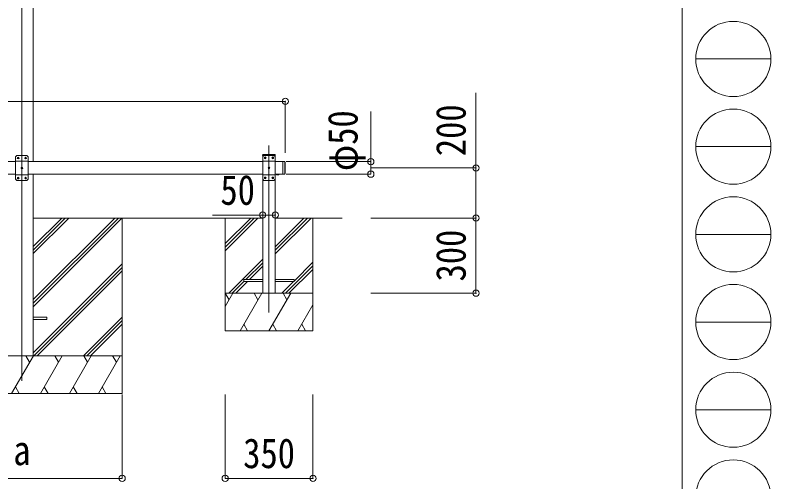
# Model space of a CAD drawing. Units: millimetres at full size. Extents: x -6988 to 7066, y -4877 to 4823.
# Drawn here: x 4050 to 7066, y -3290 to -1427 of the extents above; entities that cross this region are included whole.
import ezdxf
from ezdxf.enums import TextEntityAlignment as Align

# ---------------------------------------------------------------- set-up
doc = ezdxf.new("R2010")
doc.units = ezdxf.units.MM
doc.header["$LTSCALE"] = 25
doc.header["$PDMODE"] = 32
doc.header["$PDSIZE"] = 25
for name, color, linetype, lineweight in [('0-0_0', 7, 'Continuous', 9), ('0-1_本体', 4, 'Continuous', 9), ('0-2_部品', 7, 'Continuous', 9), ('0-4_TABLE1', 3, 'Continuous', 9), ('0-5_DIM1', 3, 'Continuous', 9), ('0-8_PARTS2', 2, 'Continuous', 9), ('0-A_寸法', 6, 'Continuous', 9), ('F-0_240', 7, 'Continuous', 9)]:
    doc.layers.add(name, color=color, linetype=linetype, lineweight=lineweight)
doc.styles.add('ＭＳ ゴシック', font='')
doc.styles.get('ＭＳ ゴシック').set_extended_font_data('MS Gothic')

msp = doc.modelspace()

# ---------------------------------------------------------------- linework, layer by layer
at = {"layer": '0-0_0'}
for p, q in [((4121.91, -2236.99), (5037.7, -2236.99)), ((4121.91, -2591.05), (4475.97, -2236.99)), ((4121.91, -2562.76), (4447.68, -2236.99)), ((4121.91, -2576.91), (4461.83, -2236.99)), ((4121.91, -2378.92), (4263.84, -2236.99)), ((4121.91, -2364.78), (4249.69, -2236.99)), ((4121.91, -2350.63), (4235.55, -2236.99)), ((4476.71, -2236.99), (4476.71, -2936.99)), ((4887.7, -2236.99), (4887.7, -2686.99)), ((4887.7, -2339.33), (4990.05, -2236.99)), ((4887.7, -2353.48), (5004.2, -2236.99)), ((4887.7, -2367.62), (5018.34, -2236.99)), ((5087.7, -2379.75), (5230.47, -2236.99)), ((5087.7, -2365.61), (5216.33, -2236.99)), ((5087.7, -2351.47), (5202.19, -2236.99)), ((5087.71, -2236.99), (5354.71, -2236.99)), ((5237.7, -2686.99), (5237.7, -2236.99)), ((4902.18, -2536.99), (5037.7, -2401.47)), ((4121.91, -2774.89), (4476.71, -2420.1)), ((4123.96, -2786.99), (4476.71, -2434.24)), ((4970.33, -2482.99), (5037.7, -2415.61)), ((4984.47, -2482.99), (5037.7, -2429.75)), ((5128.46, -2536.99), (5237.7, -2427.74)), ((5142.6, -2536.99), (5237.7, -2441.88)), ((5162.7, -2488.6), (5237.7, -2413.6)), ((4138.1, -2786.99), (4476.71, -2448.38)), ((4916.32, -2536.99), (4962.7, -2490.61)), ((4930.47, -2536.99), (4976.47, -2490.99)), ((5114.32, -2536.99), (5160.32, -2490.99)), ((4887.7, -2590.1), (4918.37, -2536.99)), ((4887.7, -2536.99), (5237.7, -2536.99)), ((4903.37, -2562.97), (4888.37, -2536.99)), ((4947.24, -2686.99), (5033.84, -2536.99)), ((5018.84, -2562.97), (5003.84, -2536.99)), ((5062.71, -2686.99), (5149.31, -2536.99)), ((5134.31, -2562.97), (5119.31, -2536.99)), ((5178.18, -2686.99), (5237.7, -2583.88)), ((4321.95, -2786.99), (4476.71, -2632.23)), ((4336.09, -2786.99), (4476.71, -2646.37)), ((4350.23, -2786.99), (4476.71, -2660.51)), ((4962.24, -2661.01), (4977.24, -2686.99)), ((5077.71, -2661.01), (5092.71, -2686.99)), ((5193.18, -2661.01), (5208.18, -2686.99)), ((4887.7, -2686.99), (5237.7, -2686.99)), ((4476.71, -2786.99), (3676.71, -2786.99)), ((4035.82, -2936.99), (4122.42, -2786.99)), ((4107.42, -2812.97), (4092.42, -2786.99)), ((4151.29, -2936.99), (4237.89, -2786.99)), ((4222.89, -2812.97), (4207.89, -2786.99)), ((4266.76, -2936.99), (4353.36, -2786.99)), ((4323.36, -2786.99), (4338.36, -2812.97)), ((4382.23, -2936.99), (4468.83, -2786.99)), ((4438.83, -2786.99), (4453.83, -2812.97)), ((4050.82, -2911.01), (4065.82, -2936.99)), ((4166.29, -2911.01), (4181.29, -2936.99)), ((4281.76, -2911.01), (4296.76, -2936.99)), ((4397.23, -2911.01), (4412.23, -2936.99)), ((3676.71, -2936.99), (4476.71, -2936.99))]:
    msp.add_line(p, q, dxfattribs=at)
at = {"layer": '0-1_本体'}
for p, q in [((4121.91, 389.4), (4121.91, -2011.99)), ((4121.91, -2061.99), (4121.91, -2786.99))]:
    msp.add_line(p, q, dxfattribs=at)
at = {"layer": '0-2_部品', "color": 4}
for p, q in [((5037.7, -2482.99), (4962.7, -2482.99)), ((5087.7, -2490.99), (5162.7, -2490.99)), ((4121.91, -2632.49), (4176.71, -2632.49)), ((4121.91, -2641.49), (4176.71, -2641.49)), ((4176.71, -2632.49), (4176.71, -2641.49))]:
    msp.add_line(p, q, dxfattribs=at)
for points in [[(4962.7, -2482.99), (4962.7, -2490.99), (5037.7, -2490.99)], [(5162.7, -2490.99), (5162.7, -2482.99), (5087.7, -2482.99)]]:
    msp.add_lwpolyline(points, dxfattribs=at)
at = {"layer": '0-4_TABLE1'}
for p, q in [((4056.71, -1987.51), (4051.71, -1992.51)), ((4096.71, -1987.51), (4056.71, -1987.51)), ((4096.71, -1987.51), (4101.71, -1992.51)), ((5037.41, -1986.99), (5037.51, -1984.93)), ((5088.01, -1986.99), (5037.41, -1986.99)), ((5042.7, -1986.99), (5037.7, -1991.99)), ((5086.9, -1983.99), (5038.51, -1983.99)), ((5082.7, -1986.99), (5042.7, -1986.99)), ((5082.7, -1986.99), (5087.7, -1991.99)), ((5088.01, -1986.99), (5087.9, -1984.93)), ((4051.71, -1992.51), (4051.71, -2082.51)), ((4101.71, -2010.21), (4051.71, -2010.21)), ((4060.45, -1997.09), (4059.61, -1997.09)), ((4062.97, -1997.93), (4063.81, -1997.93)), ((4090.45, -1997.09), (4089.61, -1997.09)), ((4092.97, -1997.93), (4093.81, -1997.93)), ((4101.71, -2082.51), (4101.71, -1992.51)), ((5037.7, -1991.99), (5037.7, -2081.99)), ((5087.7, -2009.69), (5037.7, -2009.69)), ((5046.44, -1996.57), (5045.6, -1996.57)), ((5048.96, -1997.41), (5049.8, -1997.41)), ((5076.44, -1996.57), (5075.6, -1996.57)), ((5078.96, -1997.41), (5079.8, -1997.41)), ((5087.7, -2081.99), (5087.7, -1991.99)), ((5117.71, -2011.98), (5117.71, -2061.98)), ((5117.71, -2011.98), (5125.71, -2011.98)), ((5125.71, -2011.98), (5125.71, -2061.98)), ((5127.71, -2013.98), (5125.71, -2011.98)), ((5127.71, -2013.98), (5127.71, -2059.98)), ((4075.45, -2037.09), (4074.61, -2037.09)), ((4077.97, -2037.93), (4078.81, -2037.93)), ((5061.44, -2036.57), (5060.6, -2036.57)), ((5063.96, -2037.41), (5064.8, -2037.41)), ((4101.71, -2064.81), (4051.71, -2064.81)), ((4060.45, -2077.09), (4059.61, -2077.09)), ((4062.97, -2077.93), (4063.81, -2077.93)), ((4090.45, -2077.09), (4089.61, -2077.09)), ((4092.97, -2077.93), (4093.81, -2077.93)), ((5087.7, -2064.29), (5037.7, -2064.29)), ((5046.44, -2076.57), (5045.6, -2076.57)), ((5048.96, -2077.41), (5049.8, -2077.41)), ((5076.44, -2076.57), (5075.6, -2076.57)), ((5078.96, -2077.41), (5079.8, -2077.41)), ((5091.81, -2061.98), (5103.61, -2061.98)), ((5091.81, -2061.98), (5091.81, -2062.5)), ((5091.81, -2062.5), (5103.61, -2062.5)), ((5095.21, -2061.98), (5100.21, -2061.98)), ((5103.61, -2061.98), (5103.61, -2062.5)), ((5117.71, -2061.98), (5125.71, -2061.98)), ((5127.71, -2059.98), (5125.71, -2061.98)), ((4056.71, -2087.51), (4051.71, -2082.51)), ((4056.71, -2087.51), (4096.71, -2087.51)), ((4096.71, -2087.51), (4101.71, -2082.51)), ((5042.7, -2086.99), (5037.7, -2081.99)), ((5042.7, -2086.99), (5082.7, -2086.99)), ((5082.7, -2086.99), (5087.7, -2081.99))]:
    msp.add_line(p, q, dxfattribs=at)
for points in [[(4059.61, -1997.09), (4059.61, -1997.93), (4060.45, -1997.93)], [(4062.13, -1996.25), (4062.13, -1995.41), (4061.29, -1995.41), (4061.29, -1996.25)], [(4061.29, -1998.77), (4061.29, -1999.61), (4062.13, -1999.61), (4062.13, -1998.77)], [(4063.81, -1997.93), (4063.81, -1997.09), (4062.97, -1997.09)], [(4089.61, -1997.09), (4089.61, -1997.93), (4090.45, -1997.93)], [(4092.13, -1996.25), (4092.13, -1995.41), (4091.29, -1995.41), (4091.29, -1996.25)], [(4091.29, -1998.77), (4091.29, -1999.61), (4092.13, -1999.61), (4092.13, -1998.77)], [(4093.81, -1997.93), (4093.81, -1997.09), (4092.97, -1997.09)], [(5045.6, -1996.57), (5045.6, -1997.41), (5046.44, -1997.41)], [(5048.12, -1995.73), (5048.12, -1994.89), (5047.28, -1994.89), (5047.28, -1995.73)], [(5047.28, -1998.25), (5047.28, -1999.09), (5048.12, -1999.09), (5048.12, -1998.25)], [(5049.8, -1997.41), (5049.8, -1996.57), (5048.96, -1996.57)], [(5075.6, -1996.57), (5075.6, -1997.41), (5076.44, -1997.41)], [(5078.12, -1995.73), (5078.12, -1994.89), (5077.28, -1994.89), (5077.28, -1995.73)], [(5077.28, -1998.25), (5077.28, -1999.09), (5078.12, -1999.09), (5078.12, -1998.25)], [(5079.8, -1997.41), (5079.8, -1996.57), (5078.96, -1996.57)], [(4074.61, -2037.09), (4074.61, -2037.93), (4075.45, -2037.93)], [(4077.13, -2036.25), (4077.13, -2035.41), (4076.29, -2035.41), (4076.29, -2036.25)], [(4076.29, -2038.77), (4076.29, -2039.61), (4077.13, -2039.61), (4077.13, -2038.77)], [(4078.81, -2037.93), (4078.81, -2037.09), (4077.97, -2037.09)], [(5060.6, -2036.57), (5060.6, -2037.41), (5061.44, -2037.41)], [(5063.12, -2035.73), (5063.12, -2034.89), (5062.28, -2034.89), (5062.28, -2035.73)], [(5062.28, -2038.25), (5062.28, -2039.09), (5063.12, -2039.09), (5063.12, -2038.25)], [(5064.8, -2037.41), (5064.8, -2036.57), (5063.96, -2036.57)], [(4059.61, -2077.09), (4059.61, -2077.93), (4060.45, -2077.93)], [(4062.13, -2076.25), (4062.13, -2075.41), (4061.29, -2075.41), (4061.29, -2076.25)], [(4061.29, -2078.77), (4061.29, -2079.61), (4062.13, -2079.61), (4062.13, -2078.77)], [(4063.81, -2077.93), (4063.81, -2077.09), (4062.97, -2077.09)], [(4089.61, -2077.09), (4089.61, -2077.93), (4090.45, -2077.93)], [(4092.13, -2076.25), (4092.13, -2075.41), (4091.29, -2075.41), (4091.29, -2076.25)], [(4091.29, -2078.77), (4091.29, -2079.61), (4092.13, -2079.61), (4092.13, -2078.77)], [(4093.81, -2077.93), (4093.81, -2077.09), (4092.97, -2077.09)], [(5045.6, -2076.57), (5045.6, -2077.41), (5046.44, -2077.41)], [(5048.12, -2075.73), (5048.12, -2074.89), (5047.28, -2074.89), (5047.28, -2075.73)], [(5047.28, -2078.25), (5047.28, -2079.09), (5048.12, -2079.09), (5048.12, -2078.25)], [(5049.8, -2077.41), (5049.8, -2076.57), (5048.96, -2076.57)], [(5075.6, -2076.57), (5075.6, -2077.41), (5076.44, -2077.41)], [(5078.12, -2075.73), (5078.12, -2074.89), (5077.28, -2074.89), (5077.28, -2075.73)], [(5077.28, -2078.25), (5077.28, -2079.09), (5078.12, -2079.09), (5078.12, -2078.25)], [(5079.8, -2077.41), (5079.8, -2076.57), (5078.96, -2076.57)], [(5095.26, -2064.7), (5096.56, -2062.04), (5097.71, -2061.42)], [(5100.16, -2064.7), (5098.86, -2062.04), (5097.71, -2061.42)]]:
    msp.add_lwpolyline(points, dxfattribs=at)
for centre in [(4061.71, -1997.51), (4091.71, -1997.51), (5047.7, -1996.99), (5077.7, -1996.99), (4076.71, -2037.51), (5062.7, -2036.99), (4061.71, -2077.51), (4091.71, -2077.51), (5047.7, -2076.99), (5077.7, -2076.99)]:
    msp.add_circle(centre, 3.5, dxfattribs=at)
for centre, radius, start, end in [((5038.51, -1984.99), 1, 90, 176.99994), ((5086.9, -1984.99), 1, 3.00011, 90), ((4060.45, -1996.25), 0.84, 270, 0), ((4060.45, -1998.77), 0.84, 0, 90), ((4062.97, -1996.25), 0.84, 180, 270), ((4062.97, -1998.77), 0.84, 90, 180), ((4090.45, -1996.25), 0.84, 270, 0), ((4090.45, -1998.77), 0.84, 0, 90), ((4092.97, -1996.25), 0.84, 180, 270), ((4092.97, -1998.77), 0.84, 90, 180), ((5046.44, -1995.73), 0.84, 270, 0), ((5046.44, -1998.25), 0.84, 0, 90), ((5048.96, -1995.73), 0.84, 180, 270), ((5048.96, -1998.25), 0.84, 90, 180), ((5076.44, -1995.73), 0.84, 270, 0), ((5076.44, -1998.25), 0.84, 0, 90), ((5078.96, -1995.73), 0.84, 180, 270), ((5078.96, -1998.25), 0.84, 90, 180), ((4075.45, -2036.25), 0.84, 270, 0), ((4075.45, -2038.77), 0.84, 0, 90), ((4077.97, -2036.25), 0.84, 180, 270), ((4077.97, -2038.77), 0.84, 90, 180), ((5061.44, -2035.73), 0.84, 270, 0), ((5061.44, -2038.25), 0.84, 0, 90), ((5063.96, -2035.73), 0.84, 180, 270), ((5063.96, -2038.25), 0.84, 90, 180), ((4060.45, -2076.25), 0.84, 270, 0), ((4060.45, -2078.77), 0.84, 0, 90), ((4062.97, -2076.25), 0.84, 180, 270), ((4062.97, -2078.77), 0.84, 90, 180), ((4090.45, -2076.25), 0.84, 270, 0), ((4090.45, -2078.77), 0.84, 0, 90), ((4092.97, -2076.25), 0.84, 180, 270), ((4092.97, -2078.77), 0.84, 90, 180), ((5046.44, -2075.73), 0.84, 270, 0), ((5046.44, -2078.25), 0.84, 0, 90), ((5048.96, -2075.73), 0.84, 180, 270), ((5048.96, -2078.25), 0.84, 90, 180), ((5076.44, -2075.73), 0.84, 270, 0), ((5076.44, -2078.25), 0.84, 0, 90), ((5078.96, -2075.73), 0.84, 180, 270), ((5078.96, -2078.25), 0.84, 90, 180), ((5097.71, -2057.07), 8.02, 222.61678, 317.38322)]:
    msp.add_arc(centre, radius, start, end, dxfattribs=at)
at = {"layer": '0-5_DIM1'}
for p, q in [((5037.7, -2536.99), (5037.7, -1986.99)), ((5087.71, -1986.99), (5037.7, -1986.99)), ((5087.71, -2536.99), (5087.71, -1986.99)), ((2651.71, -2011.99), (4051.71, -2011.99)), ((4101.71, -2011.99), (5037.7, -2011.99)), ((5087.71, -2011.99), (5117.71, -2011.99)), ((2651.71, -2061.99), (4051.71, -2061.99)), ((4101.71, -2061.99), (5037.7, -2061.99)), ((5087.71, -2061.99), (5117.71, -2061.99))]:
    msp.add_line(p, q, dxfattribs=at)
at = {"layer": '0-8_PARTS2'}
for p, q in [((4076.71, 563.01), (4076.71, -2886.98)), ((5062.7, -2613.54), (5062.71, -1947.5))]:
    msp.add_line(p, q, dxfattribs=at)
at = {"layer": '0-A_寸法'}
for p, q in [((5888.48, -2036.99), (5888.48, -1736.99)), ((125.71, -1771.51), (5127.71, -1771.51)), ((5127.71, -1771.51), (5127.71, -1977.28)), ((5469.17, -2011.99), (5469.17, -1811.99)), ((5469.17, -2011.99), (5131.22, -2011.99)), ((5469.17, -2011.99), (5469.17, -2061.98)), ((5888.48, -2036.99), (5469.17, -2036.99)), ((5888.48, -2236.99), (5888.48, -2036.99)), ((5469.17, -2061.98), (5131.22, -2061.98)), ((5037.7, -2225.13), (4837.7, -2225.13)), ((5087.71, -2225.13), (5037.7, -2225.13)), ((5888.48, -2236.99), (5469.17, -2236.99)), ((5888.48, -2236.99), (5888.48, -2536.99)), ((5888.48, -2536.99), (5469.17, -2536.99)), ((4476.71, -3276.01), (4476.71, -2940.92)), ((4888.02, -3276.01), (4888.02, -2940.92)), ((5238.05, -3276.01), (5238.05, -2940.92)), ((3676.71, -3276.01), (4476.71, -3276.01)), ((4888.02, -3276.01), (5238.05, -3276.01))]:
    msp.add_line(p, q, dxfattribs=at)
for p in [(5127.71, -1771.51), (5469.17, -2011.99), (5469.17, -2061.98), (5888.48, -2036.99), (5037.7, -2225.13), (5087.71, -2225.13), (5888.48, -2236.99), (5888.48, -2536.99), (4476.71, -3276.01), (4888.02, -3276.01), (5238.05, -3276.01)]:
    msp.add_point(p, dxfattribs=at)
at = {"layer": 'F-0_240', "color": 5}
msp.add_line((6712.12, 4822.79), (6712.12, -4877.21), dxfattribs=at)
at = {"layer": 'F-0_240', "color": 4}
for p, q in [((6765.55, -1602.21), (7065.55, -1602.21)), ((6765.55, -1952.21), (7065.55, -1952.21)), ((6765.55, -2302.21), (7065.55, -2302.21)), ((6765.55, -2652.21), (7065.55, -2652.21)), ((6765.55, -3002.21), (7065.55, -3002.21))]:
    msp.add_line(p, q, dxfattribs=at)
for centre in [(6915.55, -1602.21), (6915.55, -1952.21), (6915.55, -2302.21), (6915.55, -2652.21), (6915.55, -3002.21), (6915.55, -3352.21)]:
    msp.add_circle(centre, 150, dxfattribs=at)

# ---------------------------------------------------------------- texts
at = {"layer": '0-A_寸法', "color": 7, "style": 'ＭＳ ゴシック', "width": 0.85}
for s, p in [('200', (5883.48, -1990.11)), ('φ50', (5452.17, -2049.49)), ('300', (5883.48, -2490.11))]:
    msp.add_text(s, height=119.1, rotation=90, dxfattribs=at).set_placement(p, align=Align.BOTTOM_LEFT)
for s, p in [('50', (4868.95, -2220.13)), ('a', (4042.33, -3259.01)), ('350', (4959.91, -3271.01))]:
    msp.add_text(s, height=119.1, dxfattribs=at).set_placement(p, align=Align.BOTTOM_LEFT)

doc.saveas('drawing.dxf')
